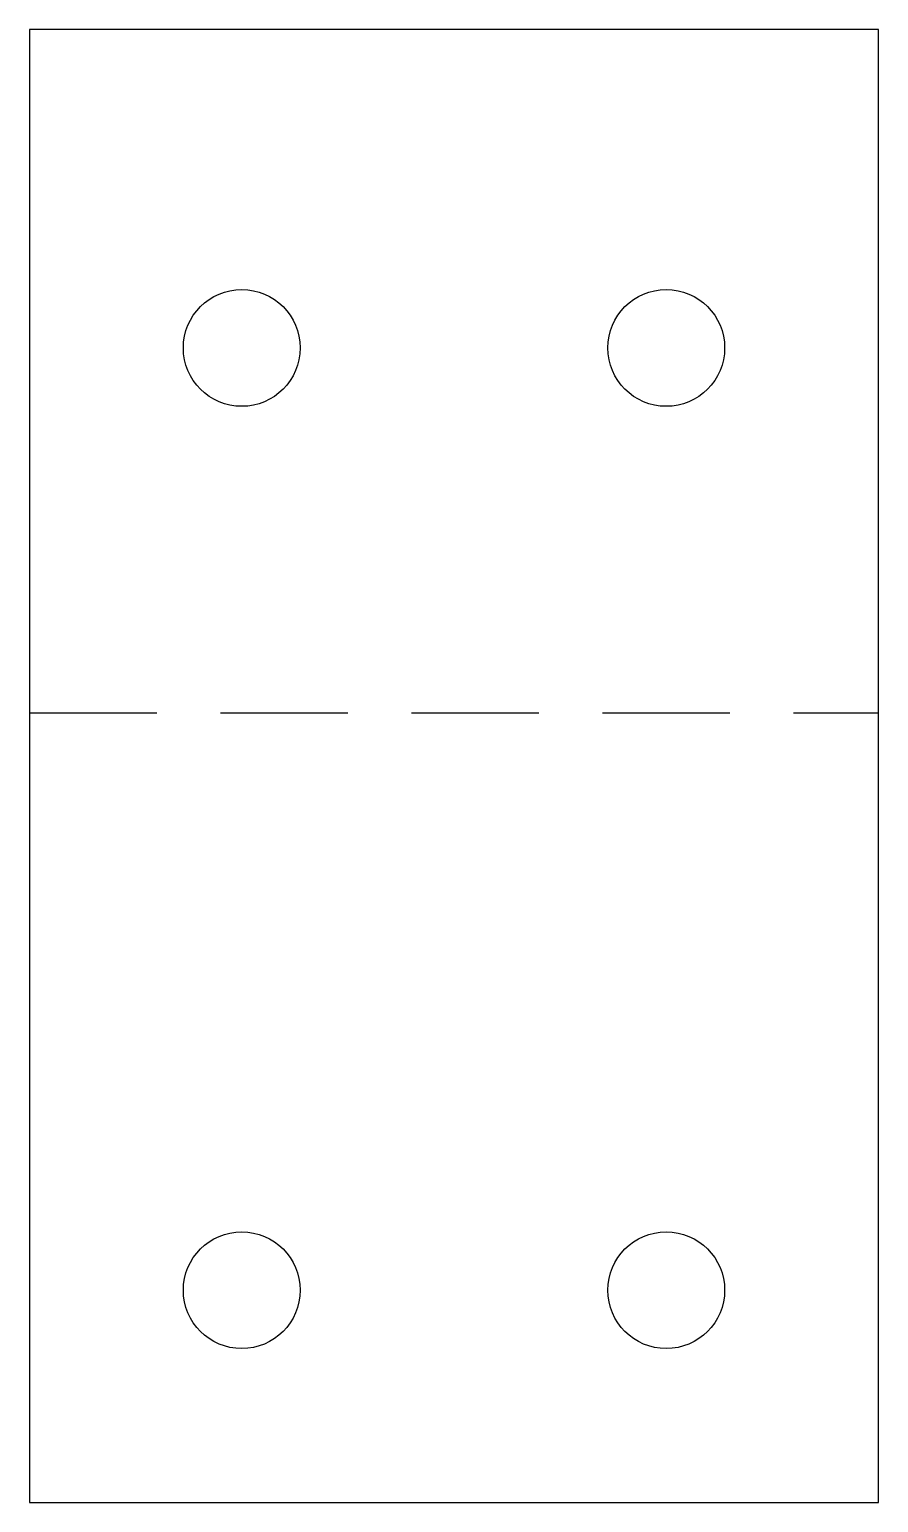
# Model space of a CAD drawing. Header units: millimetres. Extents: x 0 to 40, y 0 to 69.4.
import ezdxf

# ---------------------------------------------------------------- set-up
doc = ezdxf.new("R2010")
doc.units = ezdxf.units.MM
doc.linetypes.add('DASHED', pattern=[9, 6, -3])
doc.layers.get('0').update_dxf_attribs({"linetype": 'CONTINUOUS'})

msp = doc.modelspace()

# ---------------------------------------------------------------- linework, layer by layer
at = {"linetype": 'CONTINUOUS'}
for p, q in [((40, 69.3819), (0, 69.3819)), ((0, 69.3819), (0, 0)), ((40, 0), (40, 69.3819)), ((0, 0), (40, 0))]:
    msp.add_line(p, q, dxfattribs=at)
at = {"linetype": 'DASHED'}
msp.add_line((0, 37.191), (40, 37.191), dxfattribs=at)
at = {"linetype": 'CONTINUOUS'}
for centre in [(10, 54.3819), (30, 54.3819), (10, 10), (30, 10)]:
    msp.add_circle(centre, 2.75, dxfattribs=at)

doc.saveas('drawing.dxf')
